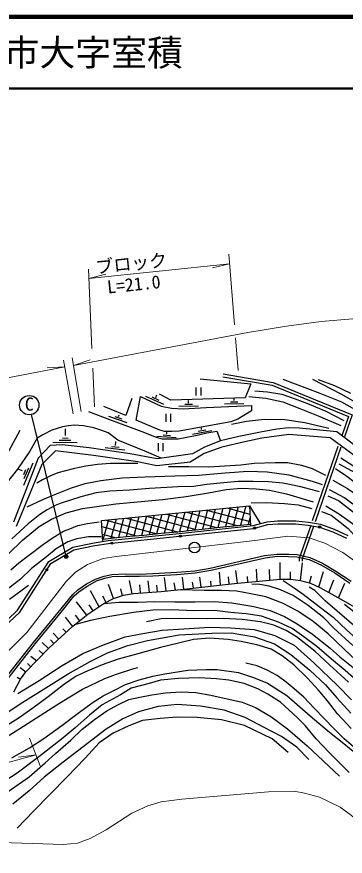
# Model space of a CAD drawing. Units: millimetres at full size, sheet at 1:1000; details may follow other scales. Extents: x 40000 to 680000, y 20000 to 380000.
# Drawn here: x 411874 to 457654, y 262828 to 380000 of the extents above; entities that cross this region are included whole.
import ezdxf
from ezdxf.enums import TextEntityAlignment as Align

# ---------------------------------------------------------------- set-up
doc = ezdxf.new("R2010")
doc.units = ezdxf.units.MM
doc.header["$LTSCALE"] = 1000
doc.linetypes.add('CHAIN', pattern=[18.5, 12, -1.5, 3.5, -1.5])
for name, color, linetype, lineweight in [('M-BGD', 7, 'Continuous', 25), ('M-BGD-EXST', 7, 'Continuous', 25), ('M-BMK', 2, 'CHAIN', 13), ('M-BMK-SRVR', 3, 'Continuous', 25), ('M-STR-HTXT', 7, 'Continuous', 13), ('M-TTL', 2, 'Continuous', 140), ('M-TTL-LINE', 7, 'Continuous', 50)]:
    doc.layers.add(name, color=color, linetype=linetype, lineweight=lineweight)
doc.layers.add('M-TTL-TXT', color=7, linetype='Continuous')
doc.styles.add('ＭＳ ゴシック', font='')
doc.styles.get('ＭＳ ゴシック').set_extended_font_data('MS Gothic')

msp = doc.modelspace()

# ---------------------------------------------------------------- hatches: boundary and pattern name
at = {"layer": 'M-BGD-EXST'}
msp.add_hatch(color=256, dxfattribs=at).paths.add_polyline_path([(418532, 304521, 0.41421), (418871, 304421, 0.41421), (418971, 304761, 1)])

# ---------------------------------------------------------------- linework, layer by layer
at = {"layer": 'M-BGD'}
for p, q in [((436847, 328244), (436847, 327126)), ((437514, 328244), (437514, 327126)), ((429834, 327046), (432333, 325945)), ((430709, 326934), (431677, 326507)), ((431246, 326880), (431417, 327219)), ((435306, 325911), (436363, 325932)), ((435815, 326089), (435818, 326457)), ((440812, 325985), (443541, 326040)), ((441652, 326252), (442709, 326273)), ((442161, 326429), (442161, 326654)), ((434465, 325644), (437195, 325699)), ((424650, 324275), (427219, 323349)), ((425531, 324223), (426525, 323865)), ((426070, 324207), (426150, 324416)), ((432631, 324559), (432631, 323441)), ((433298, 324559), (433298, 323441)), ((418679, 321573), (418685, 322496)), ((436382, 321748), (439067, 322242)), ((437169, 322147), (438209, 322338)), ((437643, 322404), (437607, 322625)), ((418259, 321212), (419016, 321201)), ((431391, 321481), (434111, 321252)), ((432255, 321659), (433308, 321571)), ((432779, 321783), (432803, 322006)), ((416882, 320633), (420275, 320582)), ((417767, 320919), (419414, 320895)), ((424213, 319888), (426924, 319563)), ((425083, 320035), (426133, 319909)), ((425612, 320141), (425688, 320709)), ((431563, 320463), (431563, 319345)), ((432230, 320463), (432230, 319345)), ((456651, 320037), (453070, 309636)), ((457030, 319907), (453448, 309506)), ((412857, 314603), (414171, 317731)), ((412656, 316621), (412173, 316819)), ((412834, 316097), (413127, 316795)), ((412921, 315531), (413559, 317050)), ((443797, 311705), (443082, 309035)), ((443947, 311720), (444304, 311624)), ((444311, 311757), (445799, 309248)), ((432091, 310517), (431371, 307831)), ((433155, 310625), (432436, 307940)), ((432735, 310583), (439725, 308710)), ((434219, 310733), (433496, 308033)), ((435284, 310841), (434558, 308133)), ((435538, 310867), (442575, 308981)), ((436348, 310949), (435626, 308256)), ((437412, 311057), (436692, 308372)), ((438476, 311165), (437758, 308485)), ((438341, 311151), (444407, 309526)), ((439540, 311273), (438825, 308602)), ((440605, 311381), (439894, 308730)), ((441669, 311489), (440961, 308847)), ((441144, 311435), (444355, 310575)), ((442733, 311597), (442020, 308935)), ((424642, 309762), (423931, 307111)), ((424327, 309730), (431401, 307834)), ((425706, 309870), (424994, 307215)), ((426770, 309978), (426058, 307321)), ((427834, 310086), (427124, 307437)), ((427130, 310014), (434271, 308101)), ((428898, 310193), (428185, 307532)), ((429963, 310301), (429241, 307608)), ((429933, 310298), (437001, 308404)), ((431027, 310409), (430304, 307712)), ((444382, 310025), (444148, 309152)), ((423745, 308851), (428564, 307559)), ((423808, 307798), (425722, 307286)), ((448600, 301506), (448612, 303836)), ((451424, 301292), (451696, 303765)), ((440271, 300697), (440116, 302481)), ((442635, 300964), (442420, 302719)), ((445402, 301218), (445274, 302886)), ((447128, 301377), (447091, 302841)), ((450027, 301518), (450049, 302511)), ((453985, 300400), (454614, 302581)), ((427951, 299459), (427607, 301314)), ((430373, 299666), (430178, 301280)), ((432689, 299864), (432453, 301750)), ((435172, 300120), (434980, 301767)), ((437561, 300390), (437400, 301800)), ((438978, 300551), (438921, 301238)), ((441482, 300834), (441370, 301830)), ((444099, 301099), (444029, 301850)), ((452700, 300945), (452976, 301969)), ((455380, 299641), (456051, 301420)), ((425369, 298801), (424650, 300734)), ((426589, 299193), (426373, 300155)), ((429128, 299569), (429029, 300712)), ((431506, 299754), (431373, 300660)), ((433977, 299997), (433798, 301000)), ((436513, 300272), (436376, 301065)), ((456712, 298900), (457619, 300926)), ((423351, 297654), (422160, 299875)), ((424323, 298259), (423869, 299116)), ((420130, 298349), (421608, 296461)), ((422517, 297092), (421959, 297915)), ((420642, 295705), (420046, 296465)), ((418605, 296197), (419618, 294903)), ((418763, 294104), (418310, 294583)), ((416576, 293018), (417043, 292514)), ((416957, 293965), (417720, 293140)), ((415421, 292639), (416284, 291802)), ((413829, 290758), (414652, 290119)), ((415010, 291536), (415534, 291028)), ((413387, 289708), (413834, 289275)), ((412360, 289175), (413130, 288550)), ((411940, 287826), (412374, 287564))]:
    msp.add_line(p, q, dxfattribs=at)
for points in [[(437452, 329445), (444512, 328770), (443725, 326833), (433331, 326475), (431781, 327322)], [(440592, 329764), (447492, 328564), (458130, 324215), (457175, 321494)], [(440661, 330158), (447603, 328951), (458633, 324442), (457552, 321362)], [(448980, 329438), (454136, 327446), (457146, 326234), (460114, 324589)], [(459776, 325793), (457086, 327337), (453144, 329350)], [(453876, 329362), (456143, 328538), (458385, 327457)], [(444220, 326983), (446592, 326764), (448981, 326254), (451353, 325342), (453907, 324303), (457027, 322954)], [(445077, 327767), (446829, 327658), (448799, 327311), (450660, 326655), (452630, 325908), (454947, 324959), (457465, 323665)], [(427925, 326724), (427083, 324363), (423998, 325596)], [(421861, 324919), (424810, 323776), (426932, 322979), (429295, 322122), (431281, 321310), (432127, 321111), (433195, 321066), (434384, 321096), (435573, 321321), (437018, 321577), (438357, 321938), (439771, 322149), (440275, 320789)], [(441812, 323136), (443873, 323537), (446409, 323811), (449237, 323793), (452046, 323391), (455385, 322589)], [(412304, 322238), (410496, 318918), (408983, 316758), (407312, 315520), (404894, 314243), (402126, 314196), (398155, 314540), (396475, 314840), (395025, 315193), (392868, 316749)], [(432020, 318375), (429945, 319283), (425968, 320908), (424610, 321908), (423715, 322235), (422596, 322614), (421151, 322923), (419877, 322992), (419068, 322923), (418259, 322768), (416777, 322300), (415521, 321664), (414726, 321195), (413694, 319348), (411978, 316854), (410379, 314847)], [(465560, 315193), (456498, 322075), (451280, 322555), (449758, 322622), (448125, 322443), (445842, 322040), (442805, 321399), (440275, 320789), (438062, 319932), (436345, 318983), (431422, 318292), (427682, 318975), (421984, 319831), (418187, 320270), (416508, 320167), (414834, 318396), (411399, 309466)], [(461187, 317083), (455544, 321217), (449775, 321697), (446034, 321167), (443644, 320660), (440434, 319936), (437996, 319044), (436030, 317820), (431376, 317308), (429587, 317696), (428749, 317866), (426127, 318254), (422559, 318765), (417291, 319393), (415382, 317514), (413832, 313800), (411775, 308858)], [(428767, 317659), (426699, 317659), (424942, 317646), (423121, 317490), (421495, 317295), (419725, 316908), (417608, 316324), (416499, 315872), (415460, 315386), (414676, 314883)], [(454962, 315975), (453100, 316896), (451616, 317387), (449620, 317734), (447911, 317745), (444977, 317638), (443096, 317413), (440894, 317252), (438627, 317140), (435839, 317188), (433036, 317202)], [(456760, 317604), (459093, 316350), (460808, 315096), (462770, 313506), (464625, 312004), (466146, 310573), (467489, 309354), (468638, 308030)], [(457043, 318417), (459376, 316950), (461744, 315290), (464095, 313453), (465403, 312446), (466658, 311121)], [(413327, 311581), (415505, 312628), (417409, 313391), (419476, 314230), (421417, 314868), (423584, 315281), (426580, 315644), (429771, 315770), (433917, 315911), (437206, 316037), (440940, 316343), (444138, 316561), (446799, 316501), (449818, 316085), (453069, 315187), (454461, 314707)], [(456318, 316950), (457873, 315891), (459641, 314530), (461338, 313011), (462999, 311492), (465757, 309001)], [(455929, 315308), (457997, 314142), (460224, 312640), (461815, 311368), (463406, 310026), (464555, 308895), (465050, 308189)], [(410730, 305046), (412655, 306930), (415007, 308835), (416689, 309868), (418777, 310780), (421027, 311387), (425668, 312036), (429202, 312323), (432195, 312609), (435506, 313055), (438595, 313564), (441078, 314009), (443157, 314190), (445224, 314108), (447086, 313944), (449480, 313412), (453184, 312308)], [(454092, 313697), (451488, 314398), (448961, 314914), (446949, 315100), (444804, 315120), (442753, 315133), (440206, 314895), (438379, 314692), (436498, 314448), (434387, 314408), (430388, 314173), (427593, 313918), (424850, 313782), (422958, 313543), (420811, 312981), (417917, 312039), (417234, 311775), (416129, 311199), (415094, 310544), (413480, 309240), (411189, 307142)], [(455257, 313142), (456726, 312497), (458818, 310873), (461222, 308849), (463603, 306958), (465785, 305290), (467677, 303933), (469079, 302843), (470414, 301597), (471518, 300848)], [(455417, 314000), (457591, 312870), (459782, 311209), (461497, 309814), (464204, 307692), (466475, 306113), (468767, 304533), (471794, 302754)], [(423870, 306771), (423696, 309666), (444297, 311755), (444435, 308946)], [(444569, 312144), (446697, 312206), (449214, 312042), (451117, 311858), (453000, 311347)], [(454935, 311716), (456869, 310594), (458663, 309286), (460551, 307828), (462616, 306013), (464365, 304600), (465984, 303186), (467733, 301671), (469526, 300359), (470955, 299514)], [(454358, 310949), (455679, 310435), (456965, 309442), (458075, 308566), (458892, 307627), (459321, 307072)], [(409076, 294435), (411992, 297155), (416327, 303971), (419677, 305953), (422666, 306589), (424625, 306886), (434512, 307890), (444805, 308986), (446794, 309511), (448237, 309629), (450760, 309629), (452558, 309448), (454192, 309169), (456094, 308498), (458026, 307578)], [(411040, 302783), (412167, 303795), (413518, 304810), (415617, 306370), (416824, 307228), (417545, 307697), (418389, 308185), (419279, 308548), (420388, 308992), (421743, 309278), (423376, 309510)], [(409339, 294133), (412302, 296898), (416613, 303676), (419824, 305575), (422738, 306195), (424675, 306489), (434553, 307492), (444877, 308591), (446862, 309115), (448254, 309229), (450740, 309229), (452504, 309051), (454091, 308781), (455941, 308128), (457835, 307226)], [(423850, 307103), (425826, 307296), (427645, 307493), (429595, 307633), (432006, 307902), (434320, 308105), (435844, 308281), (438584, 308573), (440657, 308822), (442647, 308987), (444424, 309182)], [(452879, 308998), (451239, 304383), (451252, 304005)], [(453256, 308864), (451641, 304321), (451652, 304019)], [(423615, 307394), (421873, 307424), (420262, 307152), (418993, 306689), (417362, 305743), (416023, 304616), (413900, 302992), (412366, 301522), (410528, 300039), (408418, 298444), (406279, 296736), (404682, 295699), (403021, 294741), (400764, 293746), (398193, 292949), (395910, 292613), (392477, 292486), (388366, 292805), (386051, 293300), (383496, 294417), (381357, 295550)], [(410436, 287861), (414183, 292667), (417651, 296870), (419668, 299377), (420392, 300005), (421609, 300843), (422842, 301522), (424075, 301933), (425134, 302154), (427004, 302234), (428980, 302218), (430845, 302282), (434169, 302472), (436699, 302677), (438852, 303058), (446424, 304796), (448168, 305003), (449780, 304973), (450944, 304924), (452712, 304513), (454492, 303710), (456346, 302638), (458497, 301199)], [(410617, 287605), (414417, 292479), (417883, 296681), (419884, 299168), (420576, 299768), (421767, 300587), (422963, 301246), (424153, 301643), (425171, 301855), (427009, 301934), (428984, 301918), (430859, 301982), (434190, 302173), (436737, 302379), (438912, 302764), (446476, 304500), (448183, 304702), (449771, 304673), (450904, 304626), (452615, 304228), (454355, 303443), (456188, 302384), (458321, 300955)], [(411436, 285773), (412374, 287564), (413130, 288550), (416388, 291908), (419676, 294948), (421784, 296599), (424004, 298094), (425369, 298801), (426750, 299244), (428131, 299491), (431982, 299792), (435172, 300120), (442635, 300964), (447128, 301377), (448600, 301506), (450027, 301518), (451424, 301292), (452795, 300920), (454137, 300333), (456624, 298950), (459344, 297426)], [(449019, 301300), (450550, 300283), (451793, 299428), (454010, 297702), (455958, 296182), (457888, 294389), (459477, 293006), (460895, 291879), (462269, 290785), (464390, 289202), (466107, 287996), (469918, 285716)], [(410852, 298719), (413521, 300654)], [(459075, 290259), (457579, 291698), (455294, 293849), (453175, 295603), (451055, 297026), (448936, 298151), (446585, 299045), (444499, 299475), (442545, 299839), (440398, 299903), (437975, 299938), (434672, 299998)], [(458708, 292244), (456093, 294670), (454694, 296110), (452512, 297802), (450405, 299212), (448656, 300021), (447057, 300509), (445777, 300735), (444630, 300791)], [(470204, 286863), (467488, 288381), (465126, 290010), (460483, 293660), (458214, 295603), (454871, 298496), (453406, 299905), (452645, 300384)], [(424004, 298094), (426152, 298288), (428773, 298301), (431077, 298364), (433913, 298352), (436742, 298342), (439400, 298360), (441863, 298218), (444911, 297704), (447197, 297120), (449207, 296268), (450943, 295276), (453105, 293824), (455543, 291889), (456914, 290678), (458763, 289149)], [(457577, 298032), (459494, 296454), (461837, 294363), (463514, 292828), (465219, 291490), (466925, 290039), (470407, 287587)], [(459584, 287014), (457628, 288732), (455737, 290350), (453700, 292100), (451878, 293439), (450252, 294600), (448368, 295481), (445974, 296320), (443848, 296641), (441686, 296838), (439453, 297141), (436576, 297088), (433455, 297214), (430824, 297153), (428152, 296870), (424833, 296283), (422157, 295713), (419883, 295110)], [(458109, 287116), (455487, 289524), (453405, 291450), (450880, 293435), (449435, 294340), (447690, 295061), (445839, 295562), (443314, 295851), (440635, 296005), (438457, 295986), (434568, 296006), (432020, 295957), (429932, 295521)], [(412014, 285524), (415010, 287357), (418219, 289465), (421092, 291115), (423965, 292337), (426991, 293436), (429436, 293925), (432139, 294395), (435165, 294548), (438772, 294822), (441645, 294700), (444946, 294456), (447850, 293631), (450540, 292287), (453291, 289843), (456574, 286680), (458530, 284664)], [(409698, 282317), (412721, 284319), (415902, 286320), (419056, 288295), (422080, 290021), (424514, 291238), (427341, 292219), (430090, 292925), (434487, 293710), (439042, 293945), (441751, 294024), (445024, 293473), (447811, 292492), (450089, 291001), (452720, 288803), (454918, 286763), (456489, 284958), (458452, 282799)], [(458505, 280672), (456585, 282716), (455189, 284511), (453942, 286006), (452381, 287667), (450493, 289554), (448856, 290787), (447345, 291718), (445356, 292347), (443141, 292800), (441328, 293077), (438757, 293250), (436495, 293067), (434396, 292578), (431910, 291967), (428733, 291079), (426018, 290339), (423755, 289537), (421780, 288715), (420146, 287959), (418406, 286739), (416241, 285074), (414131, 283502), (412072, 282054), (409851, 280667)], [(459154, 277802), (457511, 279225), (456076, 280648), (453362, 283431), (451868, 285008), (450556, 286203), (449427, 287115), (448182, 288045), (446754, 288808), (445401, 289385), (443792, 289754)], [(410539, 279545), (412298, 280655), (417453, 283960), (419027, 284951), (421038, 286145), (424128, 287630), (425643, 288184), (428033, 288970), (428765, 289148)], [(411181, 276544), (413654, 277965), (415658, 279273), (418157, 281090), (420408, 282792), (422385, 284219), (423923, 285225), (425393, 285981), (427022, 286786), (428926, 287463), (430830, 287957), (432514, 288304), (435726, 288816), (438209, 288910), (439797, 288898), (442798, 288466), (444893, 287785), (446805, 287004), (449514, 285264), (452780, 282423), (455458, 280145), (457455, 278548), (459852, 276599)], [(458217, 274520), (455482, 277254), (453595, 279194), (452064, 281053), (450970, 282200), (448626, 284351), (446878, 285457), (445484, 286187), (443580, 286917), (441433, 287382), (439707, 287603), (437308, 287738), (434409, 287628), (431908, 287385), (430314, 286942), (427835, 286301), (426308, 285372), (423793, 283943), (422028, 282514), (420017, 280750), (418341, 279365), (415318, 276969), (411922, 274401), (408861, 272458)], [(410659, 271868), (413576, 273928), (415850, 275842), (417279, 277151), (419398, 279048), (420963, 280546), (422686, 281926), (424412, 283128), (426042, 284008), (427502, 284718), (429027, 285007), (430697, 285349), (432601, 285614), (434777, 285786), (436835, 285680), (438906, 285322), (443294, 284334), (445151, 283584), (447290, 282309), (449597, 280585), (452338, 278214), (456880, 274016)], [(452575, 276325), (450920, 278030), (448794, 279552), (446273, 280864), (443726, 282203), (440759, 283226), (437493, 283780), (434211, 284016), (431585, 283727), (428828, 282992), (426649, 281995), (424312, 280552), (421129, 278078), (418320, 275952), (415668, 273853), (413594, 271938), (411326, 270093)], [(449684, 277288), (447496, 279195), (443624, 281074), (440425, 281859), (437030, 282168), (434224, 282224), (431867, 282056), (429398, 281775), (427485, 281045), (425324, 280008), (423360, 278634), (421424, 276531), (418865, 273864), (414207, 269125), (411934, 266741)]]:
    msp.add_lwpolyline(points, dxfattribs=at)
msp.add_lwpolyline([(429136, 327012), (432009, 325670), (433455, 325360), (435068, 325298), (438271, 325484), (444575, 325752), (444595, 325009), (442667, 323839), (441689, 323442), (434515, 322167), (433488, 322100), (432460, 322100), (431814, 322316), (428505, 323691)], close=True, dxfattribs=at)
for centre in [(445022, 308629), (454091, 308781), (434676, 307505), (425129, 306535), (416056, 302801)]:
    msp.add_circle(centre, 150, dxfattribs=at)
at = {"layer": 'M-BGD-EXST'}
msp.add_line((418752, 304641), (413928, 324477), dxfattribs=at)
for centre, radius in [((413609, 325789), 1350), ((418752, 304641), 250)]:
    msp.add_circle(centre, radius, dxfattribs=at)
at = {"layer": 'M-BMK'}
msp.add_lwpolyline([(410659, 291449), (413276, 294041), (418739, 301187), (420052, 302459), (421738, 303566), (423911, 304386), (425730, 304652), (436643, 305914), (445053, 306887), (449676, 307493), (452648, 307250), (454821, 306541), (457339, 305230), (459623, 303613)], dxfattribs=at)
at = {"layer": 'M-BMK-SRVR'}
msp.add_circle((436643, 305914), 750, dxfattribs=at)
at = {"layer": 'M-STR-HTXT'}
for p, q in [((442227, 336983), (441441, 346871)), ((422349, 333695), (421863, 344793)), ((421920, 343476), (441548, 345533)), ((441548, 345533), (439166, 344940)), ((421920, 343476), (424303, 344069)), ((442731, 330644), (442369, 335195)), ((418389, 332082), (419731, 324555)), ((420851, 324899), (419576, 332410)), ((419761, 331318), (422086, 332106)), ((418561, 331125), (416109, 331005)), ((422705, 325570), (422469, 330937)), ((413666, 279305), (415144, 275440)), ((414561, 276964), (399391, 272870)), ((414561, 276964), (412125, 276661))]:
    msp.add_line(p, q, dxfattribs=at)
for points in [[(419761, 331318), (444093, 335930), (449492, 336816), (454310, 337461), (458735, 337853), (464526, 338230), (477616, 338663), (495319, 339168), (526362, 340316)], [(309167, 309079), (337015, 324253), (339723, 325759), (343525, 327274), (347832, 328163), (351737, 328441), (355618, 328564), (361128, 328042), (374978, 324990), (381895, 324633), (389972, 325659), (418562, 331116)], [(540686, 273727), (480153, 263703), (472980, 262828), (467804, 262966), (465217, 263582), (462923, 264708), (458555, 268528), (456931, 269652), (454053, 271050), (451968, 271651), (450531, 271889), (446977, 271809), (434857, 270798), (432010, 270414), (430146, 269855), (427931, 268856), (424352, 266512), (422119, 265312), (420337, 264662), (418394, 264442), (361890, 266259)]]:
    msp.add_lwpolyline(points, dxfattribs=at)
at = {"layer": 'M-TTL'}
msp.add_line((680000, 380000), (40000, 380000), dxfattribs=at)
at = {"layer": 'M-TTL-LINE'}
msp.add_line((40000, 370000), (680000, 370000), dxfattribs=at)

# ---------------------------------------------------------------- texts
at = {"layer": 'M-BGD-EXST', "style": 'ＭＳ ゴシック'}
msp.add_text('C', height=1833, rotation=358.508, dxfattribs=at).set_placement((412954, 324497), align=Align.BOTTOM_LEFT)
at = {"layer": 'M-STR-HTXT', "style": 'ＭＳ ゴシック'}
for s, p in [('ブロック', (423012, 343590)), ('L=21.0', (424613, 340813))]:
    msp.add_text(s, height=1833, rotation=5.983, dxfattribs=at).set_placement(p, align=Align.BOTTOM_LEFT)
at = {"layer": 'M-TTL-TXT', "style": 'ＭＳ ゴシック'}
msp.add_text('光市大字室積', height=3666, dxfattribs=at).set_placement((405024, 375000), align=Align.MIDDLE_LEFT)

doc.saveas('drawing.dxf')
